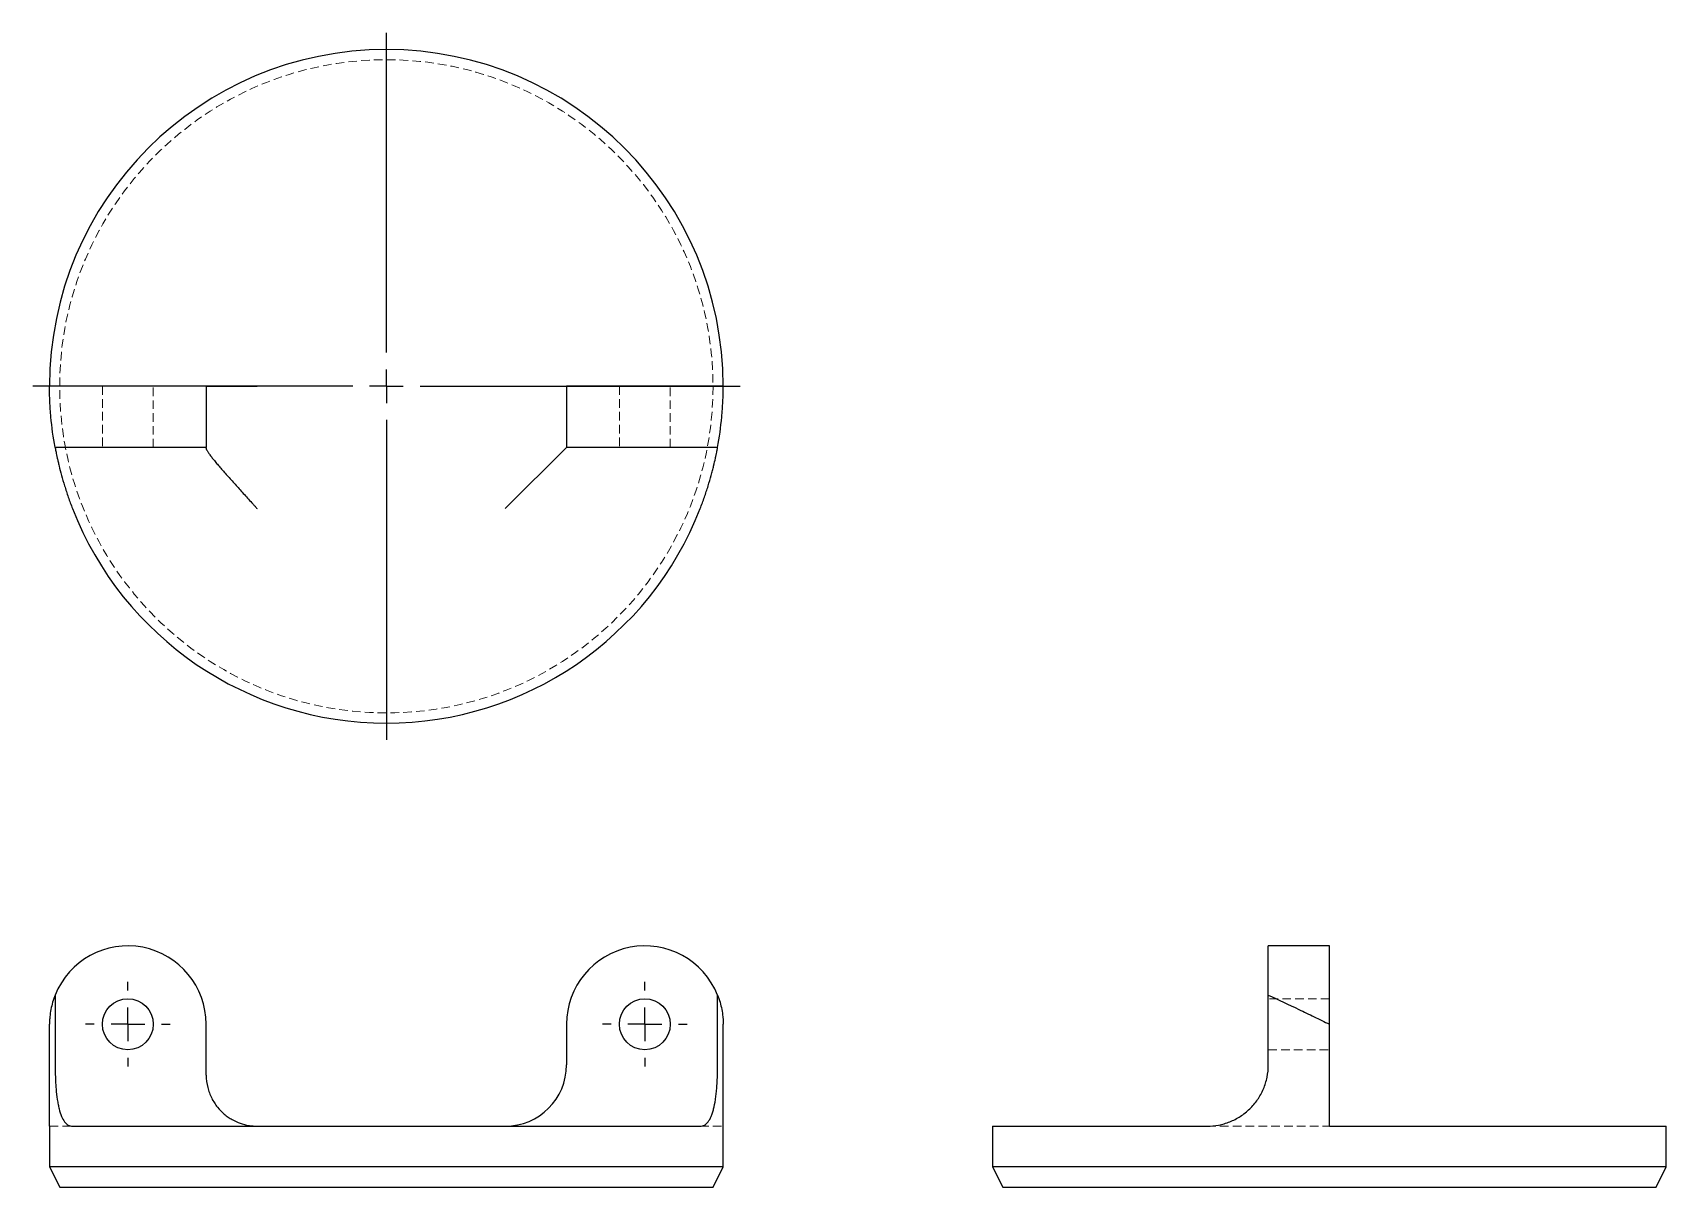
# Model space of a CAD drawing. Header units: millimetres. Extents: x 30 to 273, y 39 to 210.
import ezdxf

# ---------------------------------------------------------------- set-up
doc = ezdxf.new("R2010")
doc.units = ezdxf.units.MM
doc.linetypes.add('HIDDEN', pattern=[1.905, 1.27, -0.635])
doc.layers.add('10', color=7, linetype='Continuous')

# ---------------------------------------------------------------- blocks, each defined once
blk = doc.blocks.new('SW_CENTERMARKSYMBOL_0')
at = {"layer": '10', "color": 0}
for p, q in [((0, 5), (0, 6.28)), ((0, 0), (0, 2.5)), ((-5, 0), (-6.28, 0)), ((0, 0), (-2.5, 0)), ((0, 0), (0, -2.5)), ((0, 0), (2.5, 0)), ((5, 0), (6.28, 0)), ((0, -5), (0, -6.28))]:
    blk.add_line(p, q, dxfattribs=at)
blk = doc.blocks.new('SW_CENTERMARKSYMBOL_1')
at = {"layer": '10', "color": 0}
for p, q in [((0, 5), (0, 6.28)), ((0, 0), (0, 2.5)), ((-5, 0), (-6.28, 0)), ((0, 0), (-2.5, 0)), ((0, 0), (0, -2.5)), ((0, 0), (2.5, 0)), ((5, 0), (6.28, 0)), ((0, -5), (0, -6.28))]:
    blk.add_line(p, q, dxfattribs=at)
blk = doc.blocks.new('SW_CENTERMARKSYMBOL_2')
at = {"layer": '10', "color": 0}
for p, q in [((0, 5), (0, 52.5)), ((0, 0), (0, 2.5)), ((-5, 0), (-52.5, 0)), ((0, 0), (-2.5, 0)), ((0, 0), (0, -2.5)), ((0, 0), (2.5, 0)), ((5, 0), (52.5, 0)), ((0, -5), (0, -52.5))]:
    blk.add_line(p, q, dxfattribs=at)

msp = doc.modelspace()

# ---------------------------------------------------------------- linework, layer by layer
at = {"color": 7, "linetype": 'Continuous', "lineweight": 25}
for p, q in [((56.26, 158), (33, 158)), ((56.26, 158), (56.26, 148.92)), ((56.26, 158), (63.83, 158)), ((100.66, 158), (109.74, 158)), ((109.74, 158), (109.74, 148.92)), ((133, 158), (109.74, 158)), ((56.26, 148.92), (33.83, 148.92)), ((56.26, 148.79), (56.26, 148.92)), ((109.74, 148.92), (100.66, 139.84)), ((132.17, 148.92), (109.74, 148.92)), ((223, 74.92), (213.92, 74.92)), ((213.92, 67.61), (213.92, 74.92)), ((223, 63.29), (223, 74.92)), ((33.83, 67.61), (33.83, 57.24)), ((132.17, 57.24), (132.17, 67.61)), ((213.92, 57.24), (213.92, 67.61)), ((33, 48.16), (33, 63.29)), ((56.26, 57.24), (56.26, 63.29)), ((109.74, 63.29), (109.74, 57.24)), ((133, 48.16), (133, 63.29)), ((223, 48.16), (223, 63.29)), ((56.26, 55.73), (56.26, 57.24)), ((33, 48.16), (33, 42.1)), ((36.42, 48.16), (129.58, 48.16)), ((133, 42.1), (133, 48.16)), ((173, 48.16), (173, 42.1)), ((173, 48.16), (204.84, 48.16)), ((223, 48.16), (273, 48.16)), ((273, 42.1), (273, 48.16)), ((33, 42.1), (34.51, 39.08)), ((133, 42.1), (33, 42.1)), ((131.49, 39.08), (133, 42.1)), ((173, 42.1), (174.51, 39.08)), ((273, 42.1), (173, 42.1)), ((271.49, 39.08), (273, 42.1)), ((34.51, 39.08), (131.49, 39.08)), ((174.51, 39.08), (271.49, 39.08))]:
    msp.add_line(p, q, dxfattribs=at)
at = {"color": 7, "linetype": 'HIDDEN', "lineweight": 18}
for p, q in [((40.85, 158), (40.85, 148.92)), ((48.41, 148.92), (48.41, 158)), ((117.59, 158), (117.59, 148.92)), ((125.15, 148.92), (125.15, 158)), ((223, 67.08), (213.92, 67.08)), ((213.92, 59.51), (223, 59.51)), ((33, 48.16), (36.42, 48.16)), ((129.58, 48.16), (133, 48.16)), ((204.84, 48.16), (223, 48.16))]:
    msp.add_line(p, q, dxfattribs=at)
msp.add_circle((83, 158), 48.49, dxfattribs=at)
at = {"color": 7, "linetype": 'Continuous', "lineweight": 25}
for centre in [(44.63, 63.29), (121.37, 63.29)]:
    msp.add_circle(centre, 3.78, dxfattribs=at)
for centre, radius, start, end in [((83, 158), 50, 0, 180), ((83, 158), 50, 201.3013, 338.6987), ((44.63, 63.29), 11.63, 0, 158.1993), ((121.37, 63.29), 11.63, 21.8007, 180), ((100.66, 57.24), 9.08, 270, 0)]:
    msp.add_arc(centre, radius, start, end, dxfattribs=at)
for points, knots in [([(33.83, 148.92), (33.55, 150.43), (33.35, 151.94), (33.14, 154.21), (33.09, 154.97), (33.03, 156.1), (33.02, 156.48), (33, 157.24), (33, 157.62), (33, 158)], [0, 0, 0, 0, 0.5, 0.5, 0.75, 0.75, 0.875, 0.875, 1, 1, 1, 1]), ([(132.17, 148.92), (132.45, 150.43), (132.65, 151.94), (132.86, 154.21), (132.91, 154.97), (132.97, 156.1), (132.98, 156.48), (133, 157.24), (133, 157.62), (133, 158)], [0, 0, 0, 0, 0.5, 0.5, 0.75, 0.75, 0.875, 0.875, 1, 1, 1, 1]), ([(33.83, 148.92), (33.83, 148.92), (33.84, 148.86), (33.88, 148.68), (33.89, 148.6), (33.93, 148.42), (33.95, 148.32), (34.02, 147.96), (34.08, 147.67), (34.19, 147.16), (34.23, 146.98), (34.32, 146.59), (34.37, 146.38), (34.52, 145.74), (34.64, 145.28), (34.92, 144.27), (35.07, 143.75), (35.32, 142.94), (35.41, 142.67), (35.59, 142.11), (35.69, 141.82), (35.98, 140.98), (36.19, 140.41), (36.42, 139.84)], [0, 0, 0, 0, 0.125, 0.125, 0.1875, 0.1875, 0.25, 0.25, 0.375, 0.375, 0.4375, 0.4375, 0.5, 0.5, 0.625, 0.625, 0.75, 0.75, 0.8125, 0.8125, 0.875, 0.875, 1, 1, 1, 1]), ([(56.26, 148.79), (56.26, 148.68), (56.34, 148.52), (56.55, 148.18), (56.64, 148.05), (56.83, 147.77), (56.95, 147.63), (57.19, 147.31), (57.33, 147.14), (57.62, 146.79), (57.77, 146.61), (58.24, 146.05), (58.59, 145.65), (59.13, 145.03), (59.32, 144.82), (59.7, 144.39), (59.9, 144.17), (60.48, 143.51), (60.89, 143.07), (61.71, 142.16), (62.13, 141.7), (62.76, 141), (62.97, 140.77), (63.29, 140.42), (63.4, 140.3), (63.61, 140.07), (63.72, 139.95), (63.83, 139.84)], [0, 0, 0, 0, 0.125, 0.125, 0.1875, 0.1875, 0.25, 0.25, 0.3125, 0.3125, 0.375, 0.375, 0.5, 0.5, 0.5625, 0.5625, 0.625, 0.625, 0.75, 0.75, 0.875, 0.875, 0.9375, 0.9375, 0.96875, 0.96875, 1, 1, 1, 1]), ([(129.58, 139.84), (129.81, 140.41), (130.02, 140.97), (130.31, 141.82), (130.4, 142.1), (130.59, 142.65), (130.68, 142.93), (130.93, 143.75), (131.08, 144.27), (131.28, 145.01), (131.35, 145.25), (131.47, 145.72), (131.53, 145.95), (131.68, 146.59), (131.77, 146.98), (131.88, 147.49), (131.92, 147.65), (131.98, 147.94), (132.01, 148.08), (132.08, 148.43), (132.11, 148.61), (132.16, 148.86), (132.17, 148.92), (132.17, 148.92)], [0, 0, 0, 0, 0.125, 0.125, 0.1875, 0.1875, 0.25, 0.25, 0.375, 0.375, 0.4375, 0.4375, 0.5, 0.5, 0.625, 0.625, 0.6875, 0.6875, 0.75, 0.75, 0.875, 0.875, 1, 1, 1, 1]), ([(33.83, 67.61), (33.55, 66.92), (33.35, 66.2), (33.14, 65.12), (33.09, 64.76), (33.03, 64.21), (33.02, 64.03), (33, 63.66), (33, 63.48), (33, 63.29)], [0, 0, 0, 0, 0.5, 0.5, 0.75, 0.75, 0.875, 0.875, 1, 1, 1, 1]), ([(132.17, 67.61), (132.45, 66.92), (132.65, 66.2), (132.86, 65.12), (132.91, 64.76), (132.97, 64.21), (132.98, 64.03), (133, 63.66), (133, 63.48), (133, 63.29)], [0, 0, 0, 0, 0.5, 0.5, 0.75, 0.75, 0.875, 0.875, 1, 1, 1, 1]), ([(213.92, 67.61), (215.43, 66.92), (216.94, 66.2), (219.21, 65.12), (219.97, 64.76), (221.1, 64.21), (221.48, 64.03), (222.24, 63.66), (222.62, 63.48), (223, 63.29)], [0, 0, 0, 0, 0.5, 0.5, 0.75, 0.75, 0.875, 0.875, 1, 1, 1, 1]), ([(33.83, 57.24), (33.83, 56.63), (33.84, 56.02), (33.88, 55.14), (33.89, 54.84), (33.93, 54.26), (33.95, 53.97), (34.02, 53.14), (34.08, 52.61), (34.19, 51.86), (34.23, 51.62), (34.32, 51.16), (34.37, 50.94), (34.52, 50.31), (34.64, 49.94), (34.92, 49.29), (35.07, 49.03), (35.32, 48.7), (35.41, 48.61), (35.59, 48.44), (35.69, 48.37), (35.98, 48.21), (36.19, 48.16), (36.42, 48.16)], [0, 0, 0, 0, 0.125, 0.125, 0.1875, 0.1875, 0.25, 0.25, 0.375, 0.375, 0.4375, 0.4375, 0.5, 0.5, 0.625, 0.625, 0.75, 0.75, 0.8125, 0.8125, 0.875, 0.875, 1, 1, 1, 1]), ([(129.58, 48.16), (129.81, 48.16), (130.02, 48.21), (130.31, 48.37), (130.4, 48.44), (130.59, 48.6), (130.68, 48.7), (130.93, 49.02), (131.08, 49.29), (131.28, 49.77), (131.35, 49.94), (131.47, 50.32), (131.53, 50.52), (131.68, 51.14), (131.77, 51.6), (131.88, 52.34), (131.92, 52.6), (131.98, 53.14), (132.01, 53.41), (132.08, 54.24), (132.11, 54.82), (132.16, 56.02), (132.17, 56.63), (132.17, 57.24)], [0, 0, 0, 0, 0.125, 0.125, 0.1875, 0.1875, 0.25, 0.25, 0.375, 0.375, 0.4375, 0.4375, 0.5, 0.5, 0.625, 0.625, 0.6875, 0.6875, 0.75, 0.75, 0.875, 0.875, 1, 1, 1, 1]), ([(204.84, 48.16), (205.41, 48.16), (205.97, 48.21), (206.82, 48.37), (207.1, 48.44), (207.65, 48.6), (207.93, 48.7), (208.75, 49.02), (209.27, 49.29), (210.01, 49.77), (210.25, 49.94), (210.72, 50.32), (210.95, 50.52), (211.59, 51.14), (211.98, 51.6), (212.49, 52.34), (212.65, 52.6), (212.94, 53.14), (213.08, 53.41), (213.43, 54.24), (213.61, 54.82), (213.86, 56.02), (213.92, 56.63), (213.92, 57.24)], [0, 0, 0, 0, 0.125, 0.125, 0.1875, 0.1875, 0.25, 0.25, 0.375, 0.375, 0.4375, 0.4375, 0.5, 0.5, 0.625, 0.625, 0.6875, 0.6875, 0.75, 0.75, 0.875, 0.875, 1, 1, 1, 1]), ([(56.26, 55.73), (56.26, 55.1), (56.34, 54.49), (56.55, 53.63), (56.64, 53.35), (56.83, 52.82), (56.95, 52.56), (57.19, 52.07), (57.33, 51.84), (57.62, 51.39), (57.77, 51.18), (58.24, 50.59), (58.59, 50.25), (59.13, 49.78), (59.32, 49.64), (59.7, 49.38), (59.9, 49.25), (60.48, 48.92), (60.89, 48.74), (61.71, 48.45), (62.13, 48.34), (62.76, 48.23), (62.97, 48.2), (63.29, 48.18), (63.4, 48.17), (63.61, 48.16), (63.72, 48.16), (63.83, 48.16)], [0, 0, 0, 0, 0.125, 0.125, 0.1875, 0.1875, 0.25, 0.25, 0.3125, 0.3125, 0.375, 0.375, 0.5, 0.5, 0.5625, 0.5625, 0.625, 0.625, 0.75, 0.75, 0.875, 0.875, 0.9375, 0.9375, 0.96875, 0.96875, 1, 1, 1, 1])]:
    msp.add_open_spline(points, degree=3, knots=knots, dxfattribs=at)

# ---------------------------------------------------------------- block references
at = {"layer": '10'}
for name, p in [('SW_CENTERMARKSYMBOL_2', (83, 158)), ('SW_CENTERMARKSYMBOL_0', (44.63, 63.29)), ('SW_CENTERMARKSYMBOL_1', (121.37, 63.29))]:
    msp.add_blockref(name, p, dxfattribs=at)

doc.saveas('drawing.dxf')
